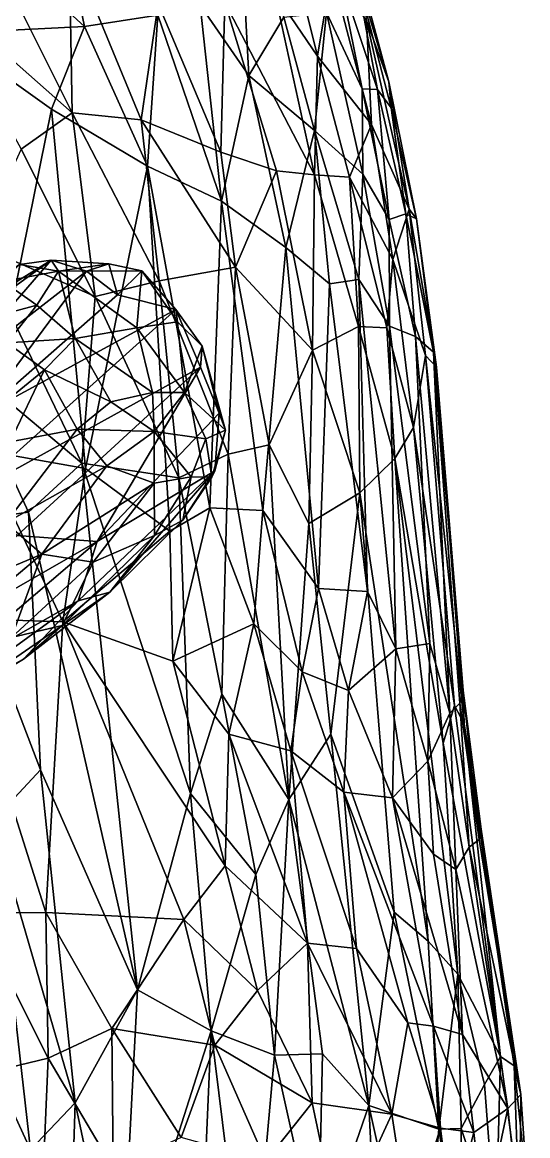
# Model space of a CAD drawing. Header units: metres. Extents: x -887 to 648, y -818 to 707.
# Drawn here: x 497.4 to 648, y -143.6 to 188.4 of the extents above; entities that cross this region are included whole.
import ezdxf

# ---------------------------------------------------------------- set-up
doc = ezdxf.new("R2010")
doc.units = ezdxf.units.M

msp = doc.modelspace()

# ---------------------------------------------------------------- linework, layer by layer
at = {"layer": '10k-small'}
for points in [[(506.08, 234.78, -297.78), (515.88, 187.17, -306.67), (485.87, 214.64, -349.16)], [(537.73, 190.54, -257.65), (515.88, 187.17, -306.67), (506.08, 234.78, -297.78)], [(572.58, 197.14, 352.29), (585.38, 178.32, 323.72), (573.84, 224.8, 300.83)], [(585.38, 178.32, 323.72), (589.5, 203.69, 250.55), (573.84, 224.8, 300.83)], [(515.88, 187.17, -306.67), (474.38, 185.07, -384.07), (485.87, 214.64, -349.16)], [(471.74, 197.25, 557.3), (512.26, 161.39, 520.26), (488.23, 209.42, 526.89)], [(488.23, 209.42, 526.89), (512.26, 161.39, 520.26), (511.4, 211.41, 487.79)], [(512.26, 161.39, 520.26), (532.83, 159.34, 486.42), (511.4, 211.41, 487.79)], [(511.4, 211.41, 487.79), (532.83, 159.34, 486.42), (537.84, 193.89, 451.23)], [(562.91, 209.87, -167.83), (564.85, 172.58, -193.94), (550.41, 193.48, -222.83)], [(575.32, 189.92, -140.48), (564.85, 172.58, -193.94), (562.91, 209.87, -167.83)], [(606.6, 170.69, 123.59), (596.26, 205.57, 34.44), (596.33, 208.85, 113.86)], [(599.93, 188.95, 188.07), (606.6, 170.69, 123.59), (596.33, 208.85, 113.86)], [(585.38, 178.32, 323.72), (601.47, 157.94, 260.3), (589.5, 203.69, 250.55)], [(591.6, 203.32, -29.32), (598.63, 168.52, -40.43), (588.06, 191.28, -79.67)], [(601.47, 157.94, 260.3), (599.93, 188.95, 188.07), (589.5, 203.69, 250.55)], [(596.26, 205.57, 34.44), (603.17, 168.41, 4.78), (591.6, 203.32, -29.32)], [(603.17, 168.41, 4.78), (598.63, 168.52, -40.43), (591.6, 203.32, -29.32)], [(606.6, 170.69, 123.59), (607.33, 162.86, 55.01), (596.26, 205.57, 34.44)], [(607.33, 162.86, 55.01), (603.17, 168.41, 4.78), (596.26, 205.57, 34.44)], [(471.74, 197.25, 557.3), (497.06, 150.53, 547.26), (512.26, 161.39, 520.26)], [(557.71, 194.33, 403.36), (584.47, 142.87, 370.23), (572.58, 197.14, 352.29)], [(584.47, 142.87, 370.23), (585.38, 178.32, 323.72), (572.58, 197.14, 352.29)], [(532.83, 159.34, 486.42), (556.56, 149.64, 443.67), (537.84, 193.89, 451.23)], [(550.41, 193.48, -222.83), (556.77, 135.11, -236.87), (537.73, 190.54, -257.65)], [(537.84, 193.89, 451.23), (556.56, 149.64, 443.67), (557.71, 194.33, 403.36)], [(564.85, 172.58, -193.94), (556.77, 135.11, -236.87), (550.41, 193.48, -222.83)], [(556.56, 149.64, 443.67), (573.14, 144.08, 405.4), (557.71, 194.33, 403.36)], [(573.14, 144.08, 405.4), (584.47, 142.87, 370.23), (557.71, 194.33, 403.36)], [(537.73, 190.54, -257.65), (534.69, 145.46, -284.74), (515.88, 187.17, -306.67)], [(556.77, 135.11, -236.87), (534.69, 145.46, -284.74), (537.73, 190.54, -257.65)], [(584.49, 156.14, -132.93), (564.85, 172.58, -193.94), (575.32, 189.92, -140.48)], [(588.06, 191.28, -79.67), (584.49, 156.14, -132.93), (575.32, 189.92, -140.48)], [(598.89, 143.15, -66.75), (584.49, 156.14, -132.93), (588.06, 191.28, -79.67)], [(598.63, 168.52, -40.43), (598.89, 143.15, -66.75), (588.06, 191.28, -79.67)], [(515.88, 187.17, -306.67), (506.04, 162.55, -335.36), (474.38, 185.07, -384.07)], [(534.69, 145.46, -284.74), (506.04, 162.55, -335.36), (515.88, 187.17, -306.67)], [(601.47, 157.94, 260.3), (612.68, 132.7, 195.55), (599.93, 188.95, 188.07)], [(612.68, 132.7, 195.55), (606.6, 170.69, 123.59), (599.93, 188.95, 188.07)], [(506.04, 162.55, -335.36), (485.42, 60.79, -405.24), (474.38, 185.07, -384.07)], [(584.47, 142.87, 370.23), (594.85, 142.24, 327.12), (585.38, 178.32, 323.72)], [(594.85, 142.24, 327.12), (601.47, 157.94, 260.3), (585.38, 178.32, 323.72)], [(575.94, 121.3, -183.86), (556.77, 135.11, -236.87), (564.85, 172.58, -193.94)], [(584.49, 156.14, -132.93), (575.94, 121.3, -183.86), (564.85, 172.58, -193.94)], [(612.68, 132.7, 195.55), (614.81, 129.81, 106.3), (606.6, 170.69, 123.59)], [(606.6, 170.69, 123.59), (614.81, 129.81, 106.3), (607.33, 162.86, 55.01)], [(603.17, 168.41, 4.78), (606.71, 129.64, -24.07), (598.63, 168.52, -40.43)], [(606.71, 129.64, -24.07), (598.89, 143.15, -66.75), (598.63, 168.52, -40.43)], [(611.69, 131.3, 33.09), (606.71, 129.64, -24.07), (603.17, 168.41, 4.78)], [(607.33, 162.86, 55.01), (611.69, 131.3, 33.09), (603.17, 168.41, 4.78)], [(614.81, 129.81, 106.3), (611.69, 131.3, 33.09), (607.33, 162.86, 55.01)], [(506.04, 162.55, -335.36), (516.18, 55.35, -347.77), (485.42, 60.79, -405.24)], [(497.06, 150.53, 547.26), (519.13, 106.68, 532.91), (512.26, 161.39, 520.26)], [(534.69, 145.46, -284.74), (516.18, 55.35, -347.77), (506.04, 162.55, -335.36)], [(512.26, 161.39, 520.26), (538.14, 111.35, 500.47), (532.83, 159.34, 486.42)], [(519.13, 106.68, 532.91), (538.14, 111.35, 500.47), (512.26, 161.39, 520.26)], [(538.14, 111.35, 500.47), (560.9, 115.38, 454.23), (532.83, 159.34, 486.42)], [(532.83, 159.34, 486.42), (560.9, 115.38, 454.23), (556.56, 149.64, 443.67)], [(584.49, 156.14, -132.93), (588.93, 110.43, -137.15), (575.94, 121.3, -183.86)], [(598.89, 143.15, -66.75), (597.69, 111.66, -94.08), (584.49, 156.14, -132.93)], [(597.69, 111.66, -94.08), (588.93, 110.43, -137.15), (584.49, 156.14, -132.93)], [(594.85, 142.24, 327.12), (607.83, 117.71, 279.62), (601.47, 157.94, 260.3)], [(607.83, 117.71, 279.62), (612.68, 132.7, 195.55), (601.47, 157.94, 260.3)], [(483.84, 122.07, 574.3), (519.13, 106.68, 532.91), (497.06, 150.53, 547.26)], [(560.9, 115.38, 454.23), (573.14, 144.08, 405.4), (556.56, 149.64, 443.67)], [(534.69, 145.46, -284.74), (541.35, 36.64, -299.44), (516.18, 55.35, -347.77)], [(556.77, 135.11, -236.87), (553.22, 43.61, -269.2), (534.69, 145.46, -284.74)], [(553.22, 43.61, -269.2), (541.35, 36.64, -299.44), (534.69, 145.46, -284.74)], [(560.9, 115.38, 454.23), (583.81, 90.6, 406.82), (573.14, 144.08, 405.4)], [(583.81, 90.6, 406.82), (584.47, 142.87, 370.23), (573.14, 144.08, 405.4)], [(583.81, 90.6, 406.82), (597.6, 97.67, 353.41), (584.47, 142.87, 370.23)], [(584.47, 142.87, 370.23), (597.6, 97.67, 353.41), (594.85, 142.24, 327.12)], [(606.82, 97.83, -46.2), (597.69, 111.66, -94.08), (598.89, 143.15, -66.75)], [(606.71, 129.64, -24.07), (606.82, 97.83, -46.2), (598.89, 143.15, -66.75)], [(597.6, 97.67, 353.41), (605.95, 97.34, 312.85), (594.85, 142.24, 327.12)], [(594.85, 142.24, 327.12), (605.95, 97.34, 312.85), (607.83, 117.71, 279.62)], [(569.01, 42.87, -227.83), (553.22, 43.61, -269.2), (556.77, 135.11, -236.87)], [(575.94, 121.3, -183.86), (569.01, 42.87, -227.83), (556.77, 135.11, -236.87)], [(611.69, 131.3, 33.09), (614.54, 94.67, 14.42), (606.71, 129.64, -24.07)], [(614.54, 94.67, 14.42), (606.82, 97.83, -46.2), (606.71, 129.64, -24.07)], [(607.83, 117.71, 279.62), (617.48, 89.02, 220.24), (612.68, 132.7, 195.55)], [(619.93, 90.03, 90.7), (614.54, 94.67, 14.42), (611.69, 131.3, 33.09)], [(614.81, 129.81, 106.3), (619.93, 90.03, 90.7), (611.69, 131.3, 33.09)], [(617.48, 89.02, 220.24), (620.77, 85.55, 148.1), (612.68, 132.7, 195.55)], [(612.68, 132.7, 195.55), (620.77, 85.55, 148.1), (614.81, 129.81, 106.3)], [(620.77, 85.55, 148.1), (619.93, 90.03, 90.7), (614.81, 129.81, 106.3)], [(478.13, 87.94, 587.42), (515.1, 56.98, 549), (483.84, 122.07, 574.3)], [(483.84, 122.07, 574.3), (515.1, 56.98, 549), (519.13, 106.68, 532.91)], [(585.62, 19.61, -180.06), (569.01, 42.87, -227.83), (575.94, 121.3, -183.86)], [(588.93, 110.43, -137.15), (585.62, 19.61, -180.06), (575.94, 121.3, -183.86)], [(506.01, 117.45, 941.46), (452.16, 84.08, 938.66), (457.92, 82.74, 956.2)], [(506.01, 117.45, 941.46), (496.51, 116.14, 922.15), (452.16, 84.08, 938.66)], [(506.01, 117.45, 941.46), (457.92, 82.74, 956.2), (475.59, 82.34, 967.14)], [(516.55, 114.18, 956), (506.01, 117.45, 941.46), (475.59, 82.34, 967.14)], [(508.16, 114.16, 908.48), (496.51, 116.14, 922.15), (506.01, 117.45, 941.46)], [(523.17, 116.41, 946.74), (508.16, 114.16, 908.48), (506.01, 117.45, 941.46)], [(523.17, 116.41, 946.74), (506.01, 117.45, 941.46), (516.55, 114.18, 956)], [(532.96, 114.25, 959.54), (508.16, 114.16, 908.48), (523.17, 116.41, 946.74)], [(525.71, 107.18, 964.55), (523.17, 116.41, 946.74), (516.55, 114.18, 956)], [(532.96, 114.25, 959.54), (523.17, 116.41, 946.74), (525.71, 107.18, 964.55)], [(605.95, 97.34, 312.85), (613.99, 67.56, 283.43), (607.83, 117.71, 279.62)], [(613.99, 67.56, 283.43), (617.48, 89.02, 220.24), (607.83, 117.71, 279.62)], [(484.44, 70.9, 977.53), (516.55, 114.18, 956), (475.59, 82.34, 967.14)], [(484.44, 70.9, 977.53), (525.71, 107.18, 964.55), (516.55, 114.18, 956)], [(508.16, 114.16, 908.48), (491.64, 111.15, 905.13), (496.51, 116.14, 922.15)], [(508.16, 114.16, 908.48), (501.73, 104.04, 885.09), (491.64, 111.15, 905.13)], [(513.13, 94.07, 879.44), (501.73, 104.04, 885.09), (508.16, 114.16, 908.48)], [(532.96, 114.25, 959.54), (531.48, 97.3, 904.9), (508.16, 114.16, 908.48)], [(531.48, 97.3, 904.9), (513.13, 94.07, 879.44), (508.16, 114.16, 908.48)], [(543.11, 102.74, 966.61), (532.96, 114.25, 959.54), (525.71, 107.18, 964.55)], [(543.59, 99.07, 941.74), (531.48, 97.3, 904.9), (532.96, 114.25, 959.54)], [(543.11, 102.74, 966.61), (543.59, 99.07, 941.74), (532.96, 114.25, 959.54)], [(538.14, 111.35, 500.47), (558.7, 59.58, 478.49), (560.9, 115.38, 454.23)], [(558.7, 59.58, 478.49), (570.97, 62.45, 451.04), (560.9, 115.38, 454.23)], [(560.9, 115.38, 454.23), (570.97, 62.45, 451.04), (583.81, 90.6, 406.82)], [(501.73, 104.04, 885.09), (487.74, 100.25, 891.27), (491.64, 111.15, 905.13)], [(519.13, 106.68, 532.91), (544.07, 52.57, 506.71), (538.14, 111.35, 500.47)], [(544.07, 52.57, 506.71), (558.7, 59.58, 478.49), (538.14, 111.35, 500.47)], [(600.23, 18.69, -114.1), (585.62, 19.61, -180.06), (588.93, 110.43, -137.15)], [(597.69, 111.66, -94.08), (600.23, 18.69, -114.1), (588.93, 110.43, -137.15)], [(606.82, 97.83, -46.2), (608.68, 1.62, -74.34), (597.69, 111.66, -94.08)], [(608.68, 1.62, -74.34), (600.23, 18.69, -114.1), (597.69, 111.66, -94.08)], [(484.44, 70.9, 977.53), (543.11, 102.74, 966.61), (525.71, 107.18, 964.55)], [(515.1, 56.98, 549), (544.07, 52.57, 506.71), (519.13, 106.68, 532.91)], [(501.73, 104.04, 885.09), (492.9, 92.82, 880.04), (487.74, 100.25, 891.27)], [(492.9, 92.82, 880.04), (501.73, 104.04, 885.09), (513.13, 94.07, 879.44)], [(481.84, 47.74, 985.52), (550.51, 85.58, 966.21), (543.11, 102.74, 966.61)], [(481.84, 47.74, 985.52), (543.11, 102.74, 966.61), (484.44, 70.9, 977.53)], [(543.11, 102.74, 966.61), (550.51, 85.58, 966.21), (550.98, 91.8, 956.2)], [(543.11, 102.74, 966.61), (550.98, 91.8, 956.2), (543.59, 99.07, 941.74)], [(531.48, 97.3, 904.9), (536.16, 78.05, 889.64), (513.13, 94.07, 879.44)], [(543.59, 99.07, 941.74), (545.68, 78.04, 907.28), (531.48, 97.3, 904.9)], [(545.68, 78.04, 907.28), (536.16, 78.05, 889.64), (531.48, 97.3, 904.9)], [(550.98, 91.8, 956.2), (545.68, 78.04, 907.28), (543.59, 99.07, 941.74)], [(583.81, 90.6, 406.82), (598, 48.12, 377.7), (597.6, 97.67, 353.41)], [(598, 48.12, 377.7), (608.41, 58.34, 326.59), (597.6, 97.67, 353.41)], [(597.6, 97.67, 353.41), (608.41, 58.34, 326.59), (605.95, 97.34, 312.85)], [(608.41, 58.34, 326.59), (613.99, 67.56, 283.43), (605.95, 97.34, 312.85)], [(618.78, 3.18, -6.27), (608.68, 1.62, -74.34), (606.82, 97.83, -46.2)], [(614.54, 94.67, 14.42), (618.78, 3.18, -6.27), (606.82, 97.83, -46.2)], [(504.04, 84.73, 872.28), (492.9, 92.82, 880.04), (513.13, 94.07, 879.44)], [(523.78, 75.2, 875.24), (504.04, 84.73, 872.28), (513.13, 94.07, 879.44)], [(523.78, 75.2, 875.24), (513.13, 94.07, 879.44), (536.16, 78.05, 889.64)], [(619.93, 90.03, 90.7), (624.77, -17.59, 34.46), (614.54, 94.67, 14.42)], [(624.77, -17.59, 34.46), (618.78, 3.18, -6.27), (614.54, 94.67, 14.42)], [(479.43, 64.82, 875.36), (492.9, 92.82, 880.04), (504.04, 84.73, 872.28)], [(550.98, 91.8, 956.2), (557.95, 66.79, 937.64), (545.68, 78.04, 907.28)], [(550.51, 85.58, 966.21), (556.03, 71.81, 957.95), (550.98, 91.8, 956.2)], [(556.03, 71.81, 957.95), (557.95, 66.79, 937.64), (550.98, 91.8, 956.2)], [(570.97, 62.45, 451.04), (582.8, 38.99, 427), (583.81, 90.6, 406.82)], [(582.8, 38.99, 427), (598, 48.12, 377.7), (583.81, 90.6, 406.82)], [(619.93, 90.03, 90.7), (627.7, -14.61, 88.87), (624.77, -17.59, 34.46)], [(620.77, 85.55, 148.1), (628.75, -10.83, 140.94), (619.93, 90.03, 90.7)], [(628.75, -10.83, 140.94), (627.7, -14.61, 88.87), (619.93, 90.03, 90.7)], [(474.7, 38.97, 594.37), (499.24, 42.37, 568.82), (478.13, 87.94, 587.42)], [(478.13, 87.94, 587.42), (499.24, 42.37, 568.82), (515.1, 56.98, 549)], [(613.99, 67.56, 283.43), (626.18, -15.36, 235.79), (617.48, 89.02, 220.24)], [(617.48, 89.02, 220.24), (629.06, -20.82, 196.46), (620.77, 85.55, 148.1)], [(626.18, -15.36, 235.79), (629.06, -20.82, 196.46), (617.48, 89.02, 220.24)], [(493.73, 63.27, 870.99), (479.43, 64.82, 875.36), (504.04, 84.73, 872.28)], [(495.89, 35.39, 981.83), (550.51, 85.58, 966.21), (481.84, 47.74, 985.52)], [(493.73, 63.27, 870.99), (504.04, 84.73, 872.28), (513.78, 67.07, 870.41)], [(519.67, 33.57, 968.93), (550.51, 85.58, 966.21), (495.89, 35.39, 981.83)], [(513.78, 67.07, 870.41), (504.04, 84.73, 872.28), (523.78, 75.2, 875.24)], [(519.67, 33.57, 968.93), (556.03, 71.81, 957.95), (550.51, 85.58, 966.21)], [(629.06, -20.82, 196.46), (628.75, -10.83, 140.94), (620.77, 85.55, 148.1)], [(536.16, 78.05, 889.64), (536.69, 66.38, 883.19), (523.78, 75.2, 875.24)], [(545.68, 78.04, 907.28), (536.69, 66.38, 883.19), (536.16, 78.05, 889.64)], [(552.06, 64.16, 908.96), (536.69, 66.38, 883.19), (545.68, 78.04, 907.28)], [(557.95, 66.79, 937.64), (552.06, 64.16, 908.96), (545.68, 78.04, 907.28)], [(536.69, 66.38, 883.19), (513.78, 67.07, 870.41), (523.78, 75.2, 875.24)], [(519.67, 33.57, 968.93), (554.76, 54.65, 944.9), (556.03, 71.81, 957.95)], [(556.03, 71.81, 957.95), (554.76, 54.65, 944.9), (557.95, 66.79, 937.64)], [(492.51, 39.12, 875.98), (493.73, 63.27, 870.99), (513.78, 67.07, 870.41)], [(492.51, 39.12, 875.98), (513.78, 67.07, 870.41), (522.57, 56.19, 877.35)], [(522.57, 56.19, 877.35), (513.78, 67.07, 870.41), (536.69, 66.38, 883.19)], [(557.95, 66.79, 937.64), (553.82, 52.81, 923.42), (552.06, 64.16, 908.96)], [(554.76, 54.65, 944.9), (553.82, 52.81, 923.42), (557.95, 66.79, 937.64)], [(608.41, 58.34, 326.59), (622.83, -26.52, 280.45), (613.99, 67.56, 283.43)], [(613.99, 67.56, 283.43), (622.83, -26.52, 280.45), (626.18, -15.36, 235.79)], [(536.65, 50.93, 890.73), (522.57, 56.19, 877.35), (536.69, 66.38, 883.19)], [(547.73, 52.89, 904.87), (536.65, 50.93, 890.73), (536.69, 66.38, 883.19)], [(552.06, 64.16, 908.96), (547.73, 52.89, 904.87), (536.69, 66.38, 883.19)], [(553.82, 52.81, 923.42), (547.73, 52.89, 904.87), (552.06, 64.16, 908.96)], [(509.48, 9.63, -382.13), (476.6, 10.77, -446.9), (485.42, 60.79, -405.24)], [(516.18, 55.35, -347.77), (509.48, 9.63, -382.13), (485.42, 60.79, -405.24)], [(558.7, 59.58, 478.49), (576.76, -43.37, 459.96), (570.97, 62.45, 451.04)], [(576.76, -43.37, 459.96), (582.8, 38.99, 427), (570.97, 62.45, 451.04)], [(499.24, 42.37, 568.82), (531.74, -100.14, 537.22), (515.1, 56.98, 549)], [(515.1, 56.98, 549), (531.74, -100.14, 537.22), (547.48, -41.59, 513.04)], [(515.1, 56.98, 549), (547.48, -41.59, 513.04), (544.07, 52.57, 506.71)], [(544.07, 52.57, 506.71), (556.82, -11.91, 494.59), (558.7, 59.58, 478.49)], [(556.82, -11.91, 494.59), (576.76, -43.37, 459.96), (558.7, 59.58, 478.49)], [(598, 48.12, 377.7), (618.34, -85.58, 335.21), (608.41, 58.34, 326.59)], [(608.41, 58.34, 326.59), (627.14, -95.41, 294.9), (622.83, -26.52, 280.45)], [(618.34, -85.58, 335.21), (627.14, -95.41, 294.9), (608.41, 58.34, 326.59)], [(503.23, 29.81, 884.21), (492.51, 39.12, 875.98), (522.57, 56.19, 877.35)], [(503.23, 29.81, 884.21), (522.57, 56.19, 877.35), (536.65, 50.93, 890.73)], [(541.35, 36.64, -299.44), (509.48, 9.63, -382.13), (516.18, 55.35, -347.77)], [(519.67, 33.57, 968.93), (514.06, 15.93, 956.9), (554.76, 54.65, 944.9)], [(514.06, 15.93, 956.9), (523.48, 18.45, 935.68), (554.76, 54.65, 944.9)], [(554.76, 54.65, 944.9), (523.48, 18.45, 935.68), (545.2, 39.91, 928.45)], [(554.76, 54.65, 944.9), (545.2, 39.91, 928.45), (553.82, 52.81, 923.42)], [(518.53, 27.47, 896.78), (503.23, 29.81, 884.21), (536.65, 50.93, 890.73)], [(536.75, 35.34, 911.95), (518.53, 27.47, 896.78), (536.65, 50.93, 890.73)], [(536.75, 35.34, 911.95), (536.65, 50.93, 890.73), (547.73, 52.89, 904.87)], [(545.2, 39.91, 928.45), (536.75, 35.34, 911.95), (547.73, 52.89, 904.87)], [(547.48, -41.59, 513.04), (556.82, -11.91, 494.59), (544.07, 52.57, 506.71)], [(545.2, 39.91, 928.45), (547.73, 52.89, 904.87), (553.82, 52.81, 923.42)], [(582.8, 38.99, 427), (589.3, -23.89, 423.59), (598, 48.12, 377.7)], [(589.3, -23.89, 423.59), (608.15, -76.98, 373.47), (598, 48.12, 377.7)], [(598, 48.12, 377.7), (608.15, -76.98, 373.47), (618.34, -85.58, 335.21)], [(553.22, 43.61, -269.2), (542.26, -2.09, -316.89), (541.35, 36.64, -299.44)], [(566.38, 9.08, -249.15), (542.26, -2.09, -316.89), (553.22, 43.61, -269.2)], [(569.01, 42.87, -227.83), (566.38, 9.08, -249.15), (553.22, 43.61, -269.2)], [(474.7, 38.97, 594.37), (502.84, -34.5, 566.16), (499.24, 42.37, 568.82)], [(499.24, 42.37, 568.82), (502.84, -34.5, 566.16), (531.74, -100.14, 537.22)], [(545.2, 39.91, 928.45), (523.48, 18.45, 935.68), (536.75, 35.34, 911.95)], [(580.75, -5.3, -211.51), (566.38, 9.08, -249.15), (569.01, 42.87, -227.83)], [(585.62, 19.61, -180.06), (580.75, -5.3, -211.51), (569.01, 42.87, -227.83)], [(458.32, 10.95, 892.41), (492.51, 39.12, 875.98), (503.23, 29.81, 884.21)], [(488.61, -49.76, 579.35), (502.84, -34.5, 566.16), (474.7, 38.97, 594.37)], [(541.35, 36.64, -299.44), (542.26, -2.09, -316.89), (509.48, 9.63, -382.13)], [(576.76, -43.37, 459.96), (589.3, -23.89, 423.59), (582.8, 38.99, 427)], [(464.28, 1.8, 985.41), (519.67, 33.57, 968.93), (495.89, 35.39, 981.83)], [(469.23, -9.44, 971.45), (519.67, 33.57, 968.93), (464.28, 1.8, 985.41)], [(469.23, -9.44, 971.45), (514.06, 15.93, 956.9), (519.67, 33.57, 968.93)], [(536.75, 35.34, 911.95), (523.48, 18.45, 935.68), (509.24, 8.5, 920.28)], [(536.75, 35.34, 911.95), (509.24, 8.5, 920.28), (518.53, 27.47, 896.78)], [(470.15, 1.95, 899.57), (458.32, 10.95, 892.41), (503.23, 29.81, 884.21)], [(503.23, 29.81, 884.21), (494.14, 4.96, 906.07), (470.15, 1.95, 899.57)], [(518.53, 27.47, 896.78), (494.14, 4.96, 906.07), (503.23, 29.81, 884.21)], [(518.53, 27.47, 896.78), (509.24, 8.5, 920.28), (494.14, 4.96, 906.07)], [(523.48, 18.45, 935.68), (514.06, 15.93, 956.9), (497.71, -1.54, 944.21)], [(523.48, 18.45, 935.68), (497.71, -1.54, 944.21), (509.24, 8.5, 920.28)], [(594.53, -10.87, -159.17), (580.75, -5.3, -211.51), (585.62, 19.61, -180.06)], [(600.23, 18.69, -114.1), (594.53, -10.87, -159.17), (585.62, 19.61, -180.06)], [(608.68, 1.62, -74.34), (594.53, -10.87, -159.17), (600.23, 18.69, -114.1)], [(514.06, 15.93, 956.9), (469.23, -9.44, 971.45), (467.81, -17.67, 955.45)], [(514.06, 15.93, 956.9), (467.81, -17.67, 955.45), (497.71, -1.54, 944.21)], [(509.48, 9.63, -382.13), (504.36, -77.01, -451.3), (476.6, 10.77, -446.9)], [(476.6, 10.77, -446.9), (504.36, -77.01, -451.3), (483.24, -77.12, -489.36)], [(509.24, 8.5, 920.28), (497.71, -1.54, 944.21), (475.15, -15.06, 932.98)], [(509.24, 8.5, 920.28), (475.15, -15.06, 932.98), (494.14, 4.96, 906.07)], [(545.56, -79.11, -364.1), (504.36, -77.01, -451.3), (509.48, 9.63, -382.13)], [(557.86, -63.09, -323.31), (545.56, -79.11, -364.1), (509.48, 9.63, -382.13)], [(542.26, -2.09, -316.89), (557.86, -63.09, -323.31), (509.48, 9.63, -382.13)], [(566.38, 9.08, -249.15), (558.9, -23.91, -290.94), (542.26, -2.09, -316.89)], [(577.41, -28.84, -239.84), (558.9, -23.91, -290.94), (566.38, 9.08, -249.15)], [(580.75, -5.3, -211.51), (577.41, -28.84, -239.84), (566.38, 9.08, -249.15)], [(608.68, 1.62, -74.34), (607.73, -42.85, -118.29), (594.53, -10.87, -159.17)], [(618.17, -31.92, -40.01), (607.73, -42.85, -118.29), (608.68, 1.62, -74.34)], [(618.78, 3.18, -6.27), (618.17, -31.92, -40.01), (608.68, 1.62, -74.34)], [(624.77, -17.59, 34.46), (618.17, -31.92, -40.01), (618.78, 3.18, -6.27)], [(497.71, -1.54, 944.21), (467.81, -17.67, 955.45), (475.15, -15.06, 932.98)], [(558.9, -23.91, -290.94), (557.86, -63.09, -323.31), (542.26, -2.09, -316.89)], [(593.23, -41.19, -193.31), (577.41, -28.84, -239.84), (580.75, -5.3, -211.51)], [(594.53, -10.87, -159.17), (593.23, -41.19, -193.31), (580.75, -5.3, -211.51)], [(547.48, -41.59, 513.04), (567, -65.75, 482.28), (556.82, -11.91, 494.59)], [(556.82, -11.91, 494.59), (567, -65.75, 482.28), (576.76, -43.37, 459.96)], [(607.73, -42.85, -118.29), (593.23, -41.19, -193.31), (594.53, -10.87, -159.17)], [(628.75, -10.83, 140.94), (633.52, -55.32, 99.53), (627.7, -14.61, 88.87)], [(629.06, -20.82, 196.46), (634.08, -52.21, 151.79), (628.75, -10.83, 140.94)], [(634.08, -52.21, 151.79), (633.52, -55.32, 99.53), (628.75, -10.83, 140.94)], [(622.83, -26.52, 280.45), (639.85, -119.94, 217.31), (626.18, -15.36, 235.79)], [(627.7, -14.61, 88.87), (630.53, -57.59, 39.99), (624.77, -17.59, 34.46)], [(626.18, -15.36, 235.79), (639.85, -119.94, 217.31), (629.06, -20.82, 196.46)], [(633.52, -55.32, 99.53), (630.53, -57.59, 39.99), (627.7, -14.61, 88.87)], [(624.77, -17.59, 34.46), (626.52, -64.25, -14.11), (618.17, -31.92, -40.01)], [(630.53, -57.59, 39.99), (626.52, -64.25, -14.11), (624.77, -17.59, 34.46)], [(629.06, -20.82, 196.46), (643.89, -122.8, 161.72), (634.08, -52.21, 151.79)], [(639.85, -119.94, 217.31), (643.89, -122.8, 161.72), (629.06, -20.82, 196.46)], [(582.4, -86.17, -274.25), (557.86, -63.09, -323.31), (558.9, -23.91, -290.94)], [(577.41, -28.84, -239.84), (582.4, -86.17, -274.25), (558.9, -23.91, -290.94)], [(576.76, -43.37, 459.96), (600.67, -134.58, 404.88), (589.3, -23.89, 423.59)], [(589.3, -23.89, 423.59), (600.67, -134.58, 404.88), (608.15, -76.98, 373.47)], [(627.14, -95.41, 294.9), (639.85, -119.94, 217.31), (622.83, -26.52, 280.45)], [(593.23, -41.19, -193.31), (596.94, -87.79, -227.79), (577.41, -28.84, -239.84)], [(596.94, -87.79, -227.79), (582.4, -86.17, -274.25), (577.41, -28.84, -239.84)], [(618.17, -31.92, -40.01), (619.89, -59.66, -63.19), (607.73, -42.85, -118.29)], [(626.52, -64.25, -14.11), (619.89, -59.66, -63.19), (618.17, -31.92, -40.01)], [(513.18, -133.84, 559.46), (502.84, -34.5, 566.16), (488.61, -49.76, 579.35)], [(502.84, -34.5, 566.16), (513.18, -133.84, 559.46), (531.74, -100.14, 537.22)], [(531.74, -100.14, 537.22), (553.68, -112.37, 506.9), (547.48, -41.59, 513.04)], [(547.48, -41.59, 513.04), (553.68, -112.37, 506.9), (567, -65.75, 482.28)], [(607.73, -42.85, -118.29), (619.91, -110.98, -150.07), (593.23, -41.19, -193.31)], [(612.27, -109.91, -187.55), (596.94, -87.79, -227.79), (593.23, -41.19, -193.31)], [(619.91, -110.98, -150.07), (612.27, -109.91, -187.55), (593.23, -41.19, -193.31)], [(619.89, -59.66, -63.19), (628.52, -113.42, -95.51), (607.73, -42.85, -118.29)], [(628.52, -113.42, -95.51), (619.91, -110.98, -150.07), (607.73, -42.85, -118.29)], [(567, -65.75, 482.28), (572.5, -119.58, 473.19), (576.76, -43.37, 459.96)], [(572.5, -119.58, 473.19), (586.85, -119.16, 441), (576.76, -43.37, 459.96)], [(576.76, -43.37, 459.96), (586.85, -119.16, 441), (600.67, -134.58, 404.88)], [(499.83, -147.84, 573.66), (488.61, -49.76, 579.35), (481.34, -107.69, 587.01)], [(488.61, -49.76, 579.35), (499.83, -147.84, 573.66), (513.18, -133.84, 559.46)], [(634.08, -52.21, 151.79), (645.89, -131.27, 92.76), (633.52, -55.32, 99.53)], [(643.89, -122.8, 161.72), (645.89, -131.27, 92.76), (634.08, -52.21, 151.79)], [(633.52, -55.32, 99.53), (645.89, -131.27, 92.76), (630.53, -57.59, 39.99)], [(626.52, -64.25, -14.11), (628.52, -113.42, -95.51), (619.89, -59.66, -63.19)], [(630.53, -57.59, 39.99), (642.05, -135.52, 9.05), (626.52, -64.25, -14.11)], [(645.89, -131.27, 92.76), (642.05, -135.52, 9.05), (630.53, -57.59, 39.99)], [(557.86, -63.09, -323.31), (567.43, -100.3, -323.97), (545.56, -79.11, -364.1)], [(553.68, -112.37, 506.9), (572.5, -119.58, 473.19), (567, -65.75, 482.28)], [(582.4, -86.17, -274.25), (567.43, -100.3, -323.97), (557.86, -63.09, -323.31)], [(642.05, -135.52, 9.05), (628.52, -113.42, -95.51), (626.52, -64.25, -14.11)], [(505.13, -120.46, -467.96), (482.39, -125.93, -505), (483.24, -77.12, -489.36)], [(504.36, -77.01, -451.3), (505.13, -120.46, -467.96), (483.24, -77.12, -489.36)], [(524.04, -111.62, -428.87), (505.13, -120.46, -467.96), (504.36, -77.01, -451.3)], [(545.56, -79.11, -364.1), (524.04, -111.62, -428.87), (504.36, -77.01, -451.3)], [(554.74, -116.56, -363.18), (524.04, -111.62, -428.87), (545.56, -79.11, -364.1)], [(567.43, -100.3, -323.97), (554.74, -116.56, -363.18), (545.56, -79.11, -364.1)], [(600.67, -134.58, 404.88), (621.47, -141.62, 331.75), (608.15, -76.98, 373.47)], [(608.15, -76.98, 373.47), (621.47, -141.62, 331.75), (618.34, -85.58, 335.21)], [(582.4, -86.17, -274.25), (583.8, -133.76, -296.52), (567.43, -100.3, -323.97)], [(607.49, -137.15, -226.43), (583.8, -133.76, -296.52), (582.4, -86.17, -274.25)], [(607.49, -137.15, -226.43), (582.4, -86.17, -274.25), (596.94, -87.79, -227.79)], [(618.34, -85.58, 335.21), (621.47, -141.62, 331.75), (627.14, -95.41, 294.9)], [(612.27, -109.91, -187.55), (607.49, -137.15, -226.43), (596.94, -87.79, -227.79)], [(621.47, -141.62, 331.75), (628.1, -141.46, 302), (627.14, -95.41, 294.9)], [(627.14, -95.41, 294.9), (635.14, -128.34, 256.16), (639.85, -119.94, 217.31)], [(628.1, -141.46, 302), (635.14, -128.34, 256.16), (627.14, -95.41, 294.9)], [(513.18, -133.84, 559.46), (526.61, -197.13, 543.58), (531.74, -100.14, 537.22)], [(526.61, -197.13, 543.58), (553.68, -112.37, 506.9), (531.74, -100.14, 537.22)], [(583.8, -133.76, -296.52), (554.74, -116.56, -363.18), (567.43, -100.3, -323.97)], [(473.54, -182.76, 600.71), (499.83, -147.84, 573.66), (481.34, -107.69, 587.01)], [(524.04, -111.62, -428.87), (524.46, -153.32, -436.06), (505.13, -120.46, -467.96)], [(554.74, -116.56, -363.18), (544.75, -144.16, -393.72), (524.04, -111.62, -428.87)], [(544.75, -144.16, -393.72), (524.46, -153.32, -436.06), (524.04, -111.62, -428.87)], [(526.61, -197.13, 543.58), (549.63, -205.65, 509.27), (553.68, -112.37, 506.9)], [(549.63, -205.65, 509.27), (564.97, -203.99, 484.17), (553.68, -112.37, 506.9)], [(553.68, -112.37, 506.9), (564.97, -203.99, 484.17), (572.5, -119.58, 473.19)], [(621.96, -141.36, -168.66), (607.49, -137.15, -226.43), (612.27, -109.91, -187.55)], [(619.91, -110.98, -150.07), (621.96, -141.36, -168.66), (612.27, -109.91, -187.55)], [(631.96, -142.61, -108.67), (621.96, -141.36, -168.66), (619.91, -110.98, -150.07)], [(628.52, -113.42, -95.51), (631.96, -142.61, -108.67), (619.91, -110.98, -150.07)], [(642.05, -135.52, 9.05), (631.96, -142.61, -108.67), (628.52, -113.42, -95.51)], [(569.98, -151.15, -335.84), (544.75, -144.16, -393.72), (554.74, -116.56, -363.18)], [(583.8, -133.76, -296.52), (569.98, -151.15, -335.84), (554.74, -116.56, -363.18)], [(572.5, -119.58, 473.19), (585.54, -178.32, 443.16), (586.85, -119.16, 441)], [(585.54, -178.32, 443.16), (600.67, -134.58, 404.88), (586.85, -119.16, 441)], [(505.13, -120.46, -467.96), (503.17, -164.3, -474.11), (482.39, -125.93, -505)], [(524.46, -153.32, -436.06), (503.17, -164.3, -474.11), (505.13, -120.46, -467.96)], [(564.97, -203.99, 484.17), (585.54, -178.32, 443.16), (572.5, -119.58, 473.19)], [(635.14, -128.34, 256.16), (638.49, -172.57, 235.88), (639.85, -119.94, 217.31)], [(638.49, -172.57, 235.88), (645.24, -160.78, 171.15), (639.85, -119.94, 217.31)], [(639.85, -119.94, 217.31), (645.24, -160.78, 171.15), (643.89, -122.8, 161.72)], [(645.24, -160.78, 171.15), (647.97, -161.72, 99.78), (643.89, -122.8, 161.72)], [(643.89, -122.8, 161.72), (647.97, -161.72, 99.78), (645.89, -131.27, 92.76)], [(503.17, -164.3, -474.11), (484.95, -171.71, -502.37), (482.39, -125.93, -505)], [(628.1, -141.46, 302), (638.49, -172.57, 235.88), (635.14, -128.34, 256.16)], [(645.89, -131.27, 92.76), (645.49, -167.35, 19.04), (642.05, -135.52, 9.05)], [(647.97, -161.72, 99.78), (645.49, -167.35, 19.04), (645.89, -131.27, 92.76)], [(499.83, -147.84, 573.66), (510.66, -211.81, 563.5), (513.18, -133.84, 559.46)], [(510.66, -211.81, 563.5), (526.61, -197.13, 543.58), (513.18, -133.84, 559.46)], [(591.74, -171.49, -281.54), (569.98, -151.15, -335.84), (583.8, -133.76, -296.52)], [(607.49, -137.15, -226.43), (591.74, -171.49, -281.54), (583.8, -133.76, -296.52)], [(585.54, -178.32, 443.16), (603.48, -191.46, 391.4), (600.67, -134.58, 404.88)], [(600.67, -134.58, 404.88), (616, -203.98, 346.48), (621.47, -141.62, 331.75)], [(600.67, -134.58, 404.88), (603.48, -191.46, 391.4), (616, -203.98, 346.48)], [(642.05, -135.52, 9.05), (634.93, -169.32, -104.77), (631.96, -142.61, -108.67)], [(645.49, -167.35, 19.04), (634.93, -169.32, -104.77), (642.05, -135.52, 9.05)], [(612.53, -170.18, -217.24), (591.74, -171.49, -281.54), (607.49, -137.15, -226.43)], [(621.96, -141.36, -168.66), (612.53, -170.18, -217.24), (607.49, -137.15, -226.43)], [(625.27, -167.88, -163.39), (612.53, -170.18, -217.24), (621.96, -141.36, -168.66)], [(616, -203.98, 346.48), (628.2, -185.2, 295.47), (621.47, -141.62, 331.75)], [(621.47, -141.62, 331.75), (628.2, -185.2, 295.47), (628.1, -141.46, 302)], [(631.96, -142.61, -108.67), (625.27, -167.88, -163.39), (621.96, -141.36, -168.66)], [(634.93, -169.32, -104.77), (625.27, -167.88, -163.39), (631.96, -142.61, -108.67)], [(628.1, -141.46, 302), (628.2, -185.2, 295.47), (638.49, -172.57, 235.88)]]:
    msp.add_3dface(points, dxfattribs=at)

doc.saveas('drawing.dxf')
